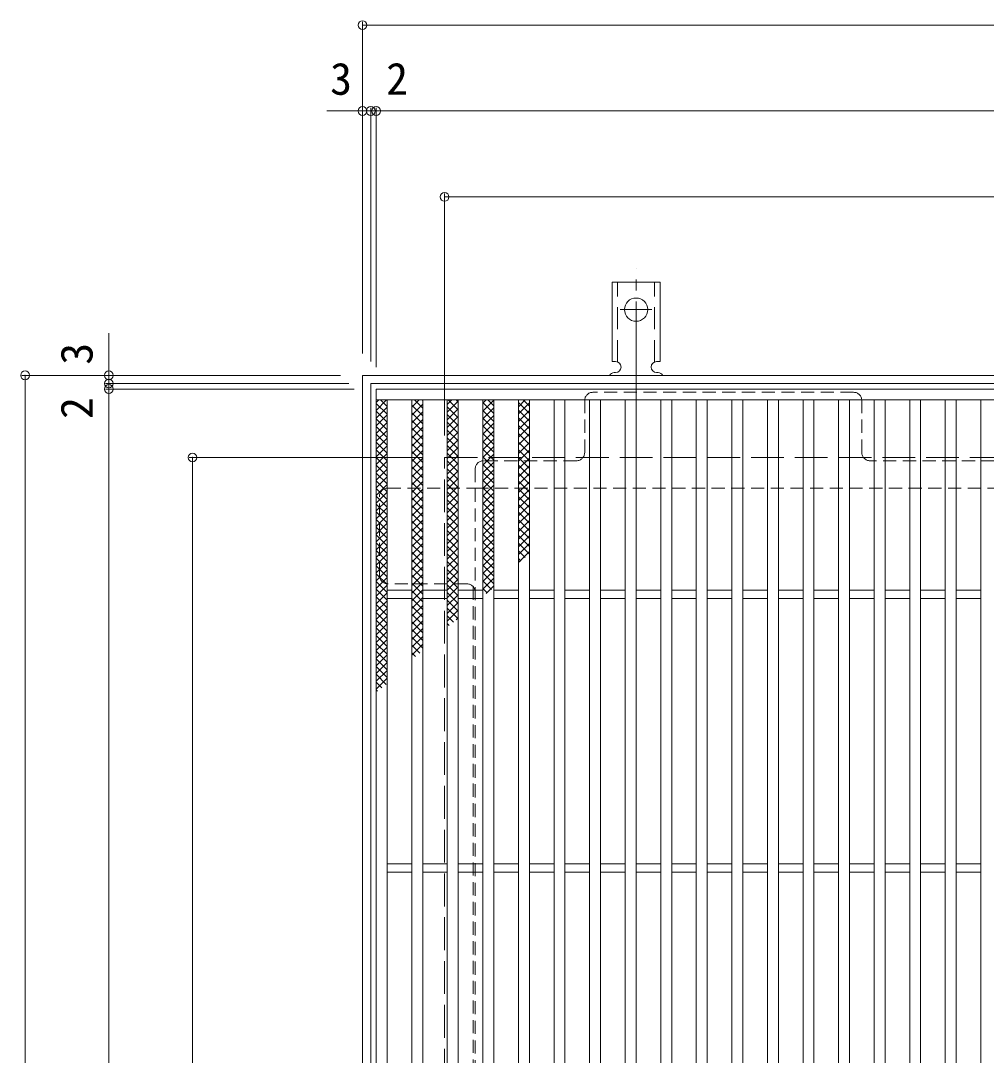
# Model space of a CAD drawing. Units: millimetres at full size, sheet at 1:4; details may follow other scales. Extents: x -912 to 1076, y -781 to 765.
# Drawn here: x -899.7 to -546.7, y 374.7 to 752.7 of the extents above; entities that cross this region are included whole.
import ezdxf
from ezdxf.enums import TextEntityAlignment as Align

# ---------------------------------------------------------------- set-up
doc = ezdxf.new("R2010")
doc.units = ezdxf.units.MM
doc.header["$LTSCALE"] = 4
doc.header["$PDMODE"] = 32
doc.header["$PDSIZE"] = 3.2
for name, pattern in [('CHAIN2', [12, 9, -1, 1, -1]), ('DASHED1', [1.8, 1.2, -0.6]), ('DASHED2', [3, 2, -1]), ('DASHED3', [4, 3, -1])]:
    doc.linetypes.add(name, pattern=pattern)
for name, color, linetype, lineweight in [('A-1_躯体', 2, 'Continuous', 9), ('A-2_仕上', 3, 'Continuous', 9), ('A-4_その他', 7, 'Continuous', 9), ('A-7_ハッチ', 2, 'Continuous', 9), ('A-9_ｸｳﾁｮｳｷ', 6, 'Continuous', 9), ('A-A_ﾊｯﾁ-ﾜｸ', 3, 'Continuous', 9)]:
    doc.layers.add(name, color=color, linetype=linetype, lineweight=lineweight)
doc.styles.add('ＭＳ ゴシック', font='')
doc.styles.get('ＭＳ ゴシック').set_extended_font_data('MS Gothic')

msp = doc.modelspace()

# ---------------------------------------------------------------- linework, layer by layer
at = {"layer": 'A-1_躯体'}
for p, q in [((-774.713, 63.162), (-774.713, 623.162)), ((-774.713, 623.162), (-214.713, 623.162)), ((-771.713, 66.162), (-771.713, 620.162)), ((-771.713, 620.162), (-217.713, 620.162))]:
    msp.add_line(p, q, dxfattribs=at)
at = {"layer": 'A-1_躯体', "linetype": 'DASHED3'}
for p, q in [((-744.713, 93.162), (-744.713, 593.161)), ((-744.713, 593.161), (-244.713, 593.161))]:
    msp.add_line(p, q, dxfattribs=at)
at = {"layer": 'A-2_仕上'}
for p, q in [((-769.713, 618.162), (-219.713, 618.162)), ((-769.713, 68.162), (-769.713, 618.162)), ((-769.713, 614.161), (-219.713, 614.161)), ((-765.713, 72.162), (-765.713, 614.161)), ((-756.713, 72.162), (-756.713, 614.161)), ((-752.713, 72.162), (-752.713, 614.161)), ((-743.713, 72.162), (-743.713, 614.161)), ((-739.713, 72.162), (-739.713, 614.161)), ((-730.713, 614.161), (-730.713, 72.162)), ((-726.713, 614.161), (-726.713, 72.162)), ((-717.713, 614.161), (-717.713, 72.162)), ((-713.713, 614.161), (-713.713, 72.162)), ((-704.713, 614.161), (-704.713, 72.162)), ((-700.713, 614.161), (-700.713, 72.162)), ((-691.713, 72.162), (-691.713, 614.161)), ((-687.713, 72.162), (-687.713, 614.161)), ((-678.713, 72.162), (-678.713, 614.161)), ((-674.713, 72.162), (-674.713, 614.161)), ((-665.713, 72.162), (-665.713, 614.161)), ((-661.713, 72.162), (-661.713, 614.161)), ((-652.713, 72.162), (-652.713, 614.161)), ((-648.713, 72.162), (-648.713, 614.161)), ((-639.713, 72.162), (-639.713, 614.161)), ((-635.713, 72.162), (-635.713, 614.161)), ((-626.713, 72.162), (-626.713, 614.161)), ((-622.713, 72.162), (-622.713, 614.161)), ((-613.713, 72.162), (-613.713, 614.161)), ((-609.713, 72.162), (-609.713, 614.161)), ((-600.713, 72.162), (-600.713, 614.161)), ((-596.713, 72.162), (-596.713, 614.161)), ((-587.713, 72.162), (-587.713, 614.161)), ((-583.713, 72.162), (-583.713, 614.161)), ((-574.713, 72.162), (-574.713, 614.161)), ((-570.713, 72.162), (-570.713, 614.161)), ((-561.713, 72.162), (-561.713, 614.161)), ((-557.713, 72.162), (-557.713, 614.161)), ((-548.713, 72.162), (-548.713, 614.161)), ((-765.714, 544.662), (-756.713, 544.662)), ((-752.713, 544.662), (-743.713, 544.662)), ((-739.713, 544.662), (-730.713, 544.662)), ((-726.713, 544.662), (-717.713, 544.662)), ((-713.713, 544.662), (-704.713, 544.662)), ((-700.713, 544.662), (-691.713, 544.662)), ((-687.713, 544.662), (-678.713, 544.662)), ((-674.713, 544.662), (-665.713, 544.662)), ((-661.713, 544.662), (-652.713, 544.662)), ((-648.713, 544.662), (-639.713, 544.662)), ((-635.713, 544.662), (-626.713, 544.662)), ((-622.713, 544.662), (-613.713, 544.662)), ((-609.713, 544.662), (-600.713, 544.662)), ((-596.713, 544.662), (-587.713, 544.662)), ((-583.713, 544.662), (-574.713, 544.662)), ((-570.713, 544.662), (-561.713, 544.662)), ((-557.713, 544.662), (-548.713, 544.662)), ((-765.714, 541.662), (-756.713, 541.662)), ((-752.713, 541.662), (-743.713, 541.662)), ((-739.713, 541.662), (-730.713, 541.662)), ((-726.713, 541.662), (-717.713, 541.662)), ((-713.713, 541.662), (-704.713, 541.662)), ((-700.713, 541.662), (-691.713, 541.662)), ((-687.713, 541.662), (-678.713, 541.662)), ((-674.713, 541.662), (-665.713, 541.662)), ((-661.713, 541.662), (-652.713, 541.662)), ((-648.713, 541.662), (-639.713, 541.662)), ((-635.713, 541.662), (-626.713, 541.662)), ((-622.713, 541.662), (-613.713, 541.662)), ((-609.713, 541.662), (-600.713, 541.662)), ((-596.713, 541.662), (-587.713, 541.662)), ((-583.713, 541.662), (-574.713, 541.662)), ((-570.713, 541.662), (-561.713, 541.662)), ((-557.713, 541.662), (-548.713, 541.662)), ((-765.714, 444.662), (-756.713, 444.662)), ((-752.713, 444.662), (-743.713, 444.662)), ((-739.713, 444.662), (-730.713, 444.662)), ((-726.713, 444.662), (-717.713, 444.662)), ((-713.713, 444.662), (-704.713, 444.662)), ((-700.713, 444.662), (-691.713, 444.662)), ((-687.713, 444.662), (-678.713, 444.662)), ((-674.713, 444.662), (-665.713, 444.662)), ((-661.713, 444.662), (-652.713, 444.662)), ((-648.713, 444.662), (-639.713, 444.662)), ((-635.713, 444.662), (-626.713, 444.662)), ((-622.713, 444.662), (-613.713, 444.662)), ((-609.713, 444.662), (-600.713, 444.662)), ((-596.713, 444.662), (-587.713, 444.662)), ((-583.713, 444.662), (-574.713, 444.662)), ((-570.713, 444.662), (-561.713, 444.662)), ((-557.713, 444.662), (-548.713, 444.662)), ((-765.714, 441.662), (-756.713, 441.662)), ((-752.713, 441.662), (-743.713, 441.662)), ((-739.713, 441.662), (-730.713, 441.662)), ((-726.713, 441.662), (-717.713, 441.662)), ((-713.713, 441.662), (-704.713, 441.662)), ((-700.713, 441.662), (-691.713, 441.662)), ((-687.713, 441.662), (-678.713, 441.662)), ((-674.713, 441.662), (-665.713, 441.662)), ((-661.713, 441.662), (-652.713, 441.662)), ((-648.713, 441.662), (-639.713, 441.662)), ((-635.713, 441.662), (-626.713, 441.662)), ((-622.713, 441.662), (-613.713, 441.662)), ((-609.713, 441.662), (-600.713, 441.662)), ((-596.713, 441.662), (-587.713, 441.662)), ((-583.713, 441.662), (-574.713, 441.662)), ((-570.713, 441.662), (-561.713, 441.662)), ((-557.713, 441.662), (-548.713, 441.662))]:
    msp.add_line(p, q, dxfattribs=at)
at = {"layer": 'A-4_その他'}
for p, q in [((-774.713, 752.325), (-774.713, 631.162)), ((-774.713, 751.125), (-214.713, 751.125)), ((-787.728, 719.736), (-771.713, 719.736)), ((-771.713, 720.936), (-771.713, 628.162)), ((-771.713, 719.736), (-769.713, 719.736)), ((-769.713, 720.936), (-769.713, 626.162)), ((-769.713, 719.736), (-219.713, 719.736)), ((-744.713, 689.548), (-744.713, 601.161)), ((-744.713, 688.348), (-244.713, 688.348)), ((-867.449, 620.162), (-867.449, 638.597)), ((-899.254, 623.162), (-782.713, 623.162)), ((-898.054, 63.162), (-898.054, 623.162)), ((-868.649, 620.162), (-779.713, 620.162)), ((-867.449, 618.162), (-867.449, 620.162)), ((-868.649, 618.162), (-777.713, 618.162)), ((-867.449, 68.162), (-867.449, 618.162)), ((-838.044, 593.161), (-752.713, 593.161)), ((-836.844, 593.161), (-836.844, 93.162))]:
    msp.add_line(p, q, dxfattribs=at)
for p in [(-774.713, 751.125), (-774.713, 719.736), (-771.713, 719.736), (-769.713, 719.736), (-744.713, 688.348), (-898.054, 623.162), (-867.449, 623.162), (-867.449, 620.162), (-867.449, 618.162), (-836.844, 593.161)]:
    msp.add_point(p, dxfattribs=at)
at = {"layer": 'A-7_ハッチ', "linetype": 'DASHED1'}
for p, q in [((-595.213, 616.966), (-690.512, 616.966)), ((-693.512, 594.966), (-693.512, 613.966)), ((-592.213, 594.966), (-592.213, 613.966)), ((-696.512, 591.966), (-730.513, 591.966)), ((-529.213, 591.966), (-589.213, 591.966)), ((-733.513, 588.966), (-733.513, 97.359)), ((-768.516, 549.965), (-768.516, 578.966)), ((-765.516, 581.966), (-733.513, 581.966)), ((-733.513, 581.966), (-255.913, 581.966)), ((-736.513, 546.965), (-765.516, 546.965)), ((-734.313, 546.004), (-734.313, 361.623))]:
    msp.add_line(p, q, dxfattribs=at)
for centre, start, end in [((-690.512, 613.966), 90, 180), ((-595.213, 613.966), 0, 90), ((-696.512, 594.966), 270, 0), ((-589.213, 594.966), 180, 270), ((-730.513, 588.966), 90, 180), ((-765.516, 578.966), 90, 180), ((-765.516, 549.965), 180, 270), ((-736.513, 543.965), 0, 90)]:
    msp.add_arc(centre, 3, start, end, dxfattribs=at)
at = {"layer": 'A-9_ｸｳﾁｮｳｷ'}
for p, q in [((-769.713, 613.2), (-768.751, 614.162)), ((-769.713, 610.371), (-765.923, 614.162)), ((-769.713, 612.923), (-765.713, 608.923)), ((-768.124, 614.162), (-765.713, 611.752)), ((-756.713, 611.485), (-754.037, 614.162)), ((-756.713, 608.657), (-752.713, 612.658)), ((-755.725, 614.162), (-752.713, 611.149)), ((-752.896, 614.162), (-752.713, 613.979)), ((-743.713, 612.554), (-742.104, 614.162)), ((-743.713, 609.726), (-739.713, 613.725)), ((-743.373, 614.162), (-739.713, 610.502)), ((-740.544, 614.162), (-739.713, 613.33)), ((-730.713, 612.945), (-729.496, 614.162)), ((-730.713, 610.116), (-726.712, 614.116)), ((-730.713, 613.177), (-726.712, 609.177)), ((-728.868, 614.162), (-726.712, 612.005)), ((-717.715, 613.262), (-713.715, 609.263)), ((-717.715, 609.088), (-713.715, 613.089)), ((-717.713, 611.712), (-715.264, 614.161)), ((-715.988, 614.161), (-713.713, 611.886)), ((-769.713, 607.543), (-765.713, 611.544)), ((-769.713, 610.095), (-765.713, 606.094)), ((-769.713, 604.715), (-765.713, 608.715)), ((-756.713, 612.322), (-752.713, 608.321)), ((-756.713, 605.829), (-752.713, 609.829)), ((-756.713, 609.492), (-752.713, 605.493)), ((-743.713, 611.674), (-739.713, 607.674)), ((-743.713, 606.897), (-739.713, 610.897)), ((-743.713, 608.845), (-739.713, 604.846)), ((-730.713, 607.288), (-726.712, 611.288)), ((-730.713, 610.349), (-726.712, 606.349)), ((-717.715, 610.434), (-713.715, 606.434)), ((-717.715, 606.26), (-713.715, 610.26)), ((-769.713, 607.267), (-765.713, 603.266)), ((-769.713, 601.887), (-765.713, 605.886)), ((-756.713, 603.001), (-752.713, 607.001)), ((-756.713, 606.665), (-752.713, 602.665)), ((-743.713, 604.069), (-739.713, 608.068)), ((-743.713, 606.016), (-739.713, 602.017)), ((-743.713, 601.24), (-739.713, 605.239)), ((-730.713, 604.459), (-726.712, 608.46)), ((-730.713, 607.521), (-726.712, 603.521)), ((-730.713, 601.631), (-726.712, 605.631)), ((-717.715, 607.606), (-713.715, 603.605)), ((-717.715, 603.432), (-713.715, 607.431)), ((-717.715, 604.777), (-713.715, 600.777)), ((-769.713, 604.438), (-765.713, 600.438)), ((-769.713, 599.058), (-765.713, 603.058)), ((-769.713, 601.61), (-765.713, 597.61)), ((-756.713, 600.172), (-752.713, 604.173)), ((-756.713, 603.837), (-752.713, 599.836)), ((-756.713, 597.344), (-752.713, 601.344)), ((-756.713, 601.008), (-752.713, 597.008)), ((-743.713, 603.188), (-739.713, 599.188)), ((-743.713, 598.412), (-739.713, 602.411)), ((-730.713, 604.693), (-726.712, 600.692)), ((-730.713, 598.803), (-726.712, 602.803)), ((-730.713, 601.864), (-726.712, 597.864)), ((-717.715, 600.603), (-713.715, 604.603)), ((-717.715, 601.948), (-713.715, 597.949)), ((-717.715, 597.775), (-713.715, 601.775)), ((-769.713, 596.23), (-765.713, 600.23)), ((-769.713, 598.781), (-765.713, 594.781)), ((-769.713, 593.402), (-765.713, 597.401)), ((-756.713, 594.515), (-752.713, 598.516)), ((-756.713, 598.179), (-752.713, 594.179)), ((-743.713, 600.359), (-739.713, 596.36)), ((-743.713, 595.583), (-739.713, 599.583)), ((-743.713, 597.531), (-739.713, 593.532)), ((-730.713, 595.974), (-726.712, 599.974)), ((-730.713, 599.035), (-726.712, 595.036)), ((-717.713, 598.774), (-713.712, 594.775)), ((-717.713, 594.6), (-713.712, 598.601)), ((-769.713, 595.953), (-765.713, 591.953)), ((-769.713, 590.573), (-765.713, 594.572)), ((-756.713, 591.687), (-752.713, 595.687)), ((-756.713, 595.351), (-752.713, 591.351)), ((-743.713, 592.755), (-739.713, 596.755)), ((-743.713, 594.703), (-739.713, 590.703)), ((-743.713, 589.926), (-739.713, 593.926)), ((-730.713, 593.146), (-726.712, 597.146)), ((-730.713, 596.207), (-726.712, 592.207)), ((-730.713, 590.317), (-726.712, 594.317)), ((-717.713, 595.946), (-713.712, 591.945)), ((-717.713, 591.772), (-713.712, 595.772)), ((-769.713, 593.124), (-765.713, 589.125)), ((-769.713, 587.744), (-765.713, 591.745)), ((-769.713, 590.296), (-765.713, 586.296)), ((-756.713, 588.859), (-752.713, 592.859)), ((-756.713, 592.523), (-752.713, 588.523)), ((-756.713, 586.031), (-752.713, 590.029)), ((-756.713, 589.695), (-752.713, 585.695)), ((-743.713, 591.875), (-739.713, 587.874)), ((-743.713, 587.097), (-739.713, 591.098)), ((-730.713, 593.379), (-726.712, 589.379)), ((-730.713, 587.489), (-726.712, 591.489)), ((-730.713, 590.55), (-726.712, 586.55)), ((-717.713, 593.118), (-713.712, 589.117)), ((-717.713, 588.944), (-713.712, 592.943)), ((-717.713, 590.289), (-713.712, 586.289)), ((-717.713, 586.115), (-713.712, 590.115)), ((-769.713, 584.916), (-765.713, 588.916)), ((-769.713, 587.467), (-765.713, 583.468)), ((-769.713, 582.088), (-765.713, 586.087)), ((-756.713, 583.202), (-752.713, 587.202)), ((-756.713, 586.866), (-752.713, 582.866)), ((-743.713, 589.046), (-739.713, 585.046)), ((-743.713, 584.269), (-739.713, 588.269)), ((-743.713, 586.217), (-739.713, 582.218)), ((-730.713, 584.661), (-726.712, 588.66)), ((-730.713, 587.722), (-726.712, 583.722)), ((-717.713, 587.46), (-713.712, 583.461)), ((-717.713, 583.286), (-713.712, 587.287)), ((-769.713, 584.639), (-765.713, 580.639)), ((-769.713, 579.259), (-765.713, 583.259)), ((-756.713, 580.373), (-752.713, 584.373)), ((-756.713, 584.037), (-752.713, 580.037)), ((-743.713, 581.441), (-739.713, 585.441)), ((-743.713, 583.389), (-739.713, 579.389)), ((-743.713, 578.612), (-739.713, 582.613)), ((-730.713, 581.833), (-726.712, 585.832)), ((-730.713, 584.893), (-726.712, 580.893)), ((-730.713, 579.004), (-726.712, 583.004)), ((-717.713, 584.473), (-713.712, 580.473)), ((-717.713, 580.299), (-713.712, 584.3)), ((-769.713, 581.81), (-765.713, 577.81)), ((-769.713, 576.431), (-765.713, 580.431)), ((-769.713, 578.982), (-765.713, 574.982)), ((-756.713, 577.545), (-752.713, 581.545)), ((-756.713, 581.209), (-752.713, 577.209)), ((-756.713, 574.717), (-752.713, 578.716)), ((-756.713, 578.38), (-752.713, 574.381)), ((-743.713, 580.561), (-739.713, 576.561)), ((-743.713, 575.784), (-739.713, 579.784)), ((-730.713, 582.065), (-726.712, 578.065)), ((-730.713, 576.175), (-726.712, 580.176)), ((-730.713, 579.236), (-726.712, 575.236)), ((-717.713, 581.645), (-713.712, 577.645)), ((-717.713, 577.471), (-713.712, 581.471)), ((-717.713, 578.816), (-713.712, 574.817)), ((-717.713, 574.642), (-713.712, 578.643)), ((-769.713, 573.602), (-765.713, 577.602)), ((-769.713, 576.153), (-765.713, 572.154)), ((-769.713, 570.774), (-765.713, 574.774)), ((-756.713, 571.888), (-752.713, 575.888)), ((-756.713, 575.552), (-752.713, 571.553)), ((-743.713, 577.733), (-739.713, 573.732)), ((-743.713, 572.955), (-739.713, 576.956)), ((-743.713, 574.904), (-739.713, 570.904)), ((-730.713, 573.347), (-726.712, 577.348)), ((-730.713, 576.408), (-726.712, 572.408)), ((-717.713, 575.988), (-713.712, 571.988)), ((-717.713, 571.814), (-713.712, 575.814)), ((-769.713, 573.325), (-765.713, 569.326)), ((-769.713, 567.945), (-765.713, 571.945)), ((-756.713, 569.059), (-752.713, 573.059)), ((-756.713, 572.724), (-752.713, 568.724)), ((-743.713, 570.127), (-739.713, 574.127)), ((-743.713, 572.076), (-739.713, 568.075)), ((-743.713, 567.298), (-739.713, 571.299)), ((-730.713, 570.519), (-726.712, 574.519)), ((-730.713, 573.579), (-726.712, 569.579)), ((-730.713, 567.69), (-726.712, 571.691)), ((-717.713, 573.16), (-713.712, 569.159)), ((-717.713, 568.986), (-713.712, 572.985)), ((-769.713, 570.497), (-765.713, 566.497)), ((-769.713, 565.117), (-765.713, 569.117)), ((-769.713, 567.669), (-765.713, 563.668)), ((-756.713, 566.231), (-752.713, 570.231)), ((-756.713, 569.895), (-752.713, 565.895)), ((-756.713, 563.403), (-752.713, 567.402)), ((-756.713, 567.066), (-752.713, 563.067)), ((-743.713, 569.247), (-739.713, 565.247)), ((-743.713, 564.47), (-739.713, 568.47)), ((-730.713, 570.751), (-726.712, 566.752)), ((-730.713, 564.862), (-726.712, 568.862)), ((-730.713, 567.923), (-726.712, 563.923)), ((-717.713, 570.331), (-713.712, 566.331)), ((-717.713, 566.157), (-713.712, 570.157)), ((-717.713, 567.502), (-713.712, 563.503)), ((-717.713, 563.329), (-713.712, 567.329)), ((-769.713, 562.289), (-765.713, 566.288)), ((-769.713, 564.84), (-765.713, 560.84)), ((-769.713, 559.46), (-765.713, 563.46)), ((-756.713, 560.574), (-752.713, 564.574)), ((-756.713, 564.238), (-752.713, 560.238)), ((-743.713, 566.419), (-739.713, 562.418)), ((-743.713, 561.642), (-739.713, 565.642)), ((-743.713, 563.59), (-739.713, 559.59)), ((-730.713, 562.033), (-726.712, 566.034)), ((-730.713, 565.095), (-726.712, 561.094)), ((-730.713, 559.205), (-726.712, 563.205)), ((-717.713, 564.674), (-713.712, 560.674)), ((-717.713, 560.501), (-713.712, 564.5)), ((-769.713, 562.011), (-765.713, 558.012)), ((-769.713, 556.631), (-765.713, 560.632)), ((-756.713, 557.746), (-752.713, 561.746)), ((-756.713, 561.41), (-752.713, 557.41)), ((-743.713, 558.813), (-739.713, 562.813)), ((-743.713, 560.762), (-739.713, 556.762)), ((-743.713, 555.985), (-739.713, 559.985)), ((-730.713, 562.267), (-726.712, 558.266)), ((-730.713, 556.377), (-726.712, 560.377)), ((-730.713, 559.438), (-726.712, 555.437)), ((-717.713, 561.846), (-713.712, 557.846)), ((-717.713, 557.672), (-713.712, 561.672)), ((-769.713, 559.183), (-765.713, 555.183)), ((-769.713, 553.803), (-765.713, 557.803)), ((-769.713, 556.355), (-765.713, 552.355)), ((-756.713, 554.917), (-752.713, 558.917)), ((-756.713, 558.581), (-752.713, 554.582)), ((-756.713, 552.088), (-752.713, 556.089)), ((-756.713, 555.753), (-752.713, 551.753)), ((-743.713, 557.933), (-739.713, 553.934)), ((-743.713, 553.157), (-739.713, 557.156)), ((-730.713, 553.549), (-726.712, 557.548)), ((-730.713, 556.61), (-726.712, 552.609)), ((-717.713, 559.017), (-715.256, 556.562)), ((-717.713, 554.843), (-713.712, 558.844)), ((-717.713, 556.189), (-716.845, 555.321)), ((-769.713, 550.975), (-765.713, 554.975)), ((-769.713, 553.526), (-765.713, 549.526)), ((-769.713, 548.146), (-765.713, 552.147)), ((-756.713, 549.261), (-752.713, 553.26)), ((-756.713, 552.924), (-752.713, 548.925)), ((-743.713, 555.105), (-739.713, 551.105)), ((-743.713, 550.328), (-739.713, 554.328)), ((-743.713, 552.277), (-739.713, 548.276)), ((-730.713, 550.72), (-726.712, 554.72)), ((-730.713, 553.781), (-726.712, 549.781)), ((-730.713, 547.891), (-726.712, 551.891)), ((-769.713, 550.698), (-765.713, 546.698)), ((-769.713, 545.318), (-765.713, 549.318)), ((-756.713, 546.432), (-752.713, 550.432)), ((-756.713, 550.096), (-752.713, 546.096)), ((-743.713, 547.499), (-739.713, 551.5)), ((-743.713, 549.448), (-739.713, 545.448)), ((-743.713, 544.671), (-739.713, 548.671)), ((-730.713, 550.953), (-726.712, 546.953)), ((-730.713, 545.063), (-726.712, 549.063)), ((-730.713, 548.124), (-727.551, 544.963)), ((-769.713, 547.87), (-765.713, 543.869)), ((-769.713, 542.49), (-765.713, 546.489)), ((-769.713, 545.041), (-765.713, 541.041)), ((-756.713, 543.604), (-752.713, 547.604)), ((-756.713, 547.268), (-752.713, 543.268)), ((-756.713, 540.775), (-752.713, 544.776)), ((-756.713, 544.44), (-752.713, 540.439)), ((-743.713, 546.619), (-739.713, 542.62)), ((-743.713, 541.843), (-739.713, 545.842)), ((-730.713, 545.296), (-729.14, 543.722)), ((-729.53, 543.418), (-726.712, 546.234)), ((-769.713, 539.661), (-765.713, 543.661)), ((-769.713, 542.212), (-765.713, 538.213)), ((-769.713, 536.833), (-765.713, 540.833)), ((-756.713, 537.947), (-752.713, 541.947)), ((-756.713, 541.611), (-752.713, 537.611)), ((-743.713, 543.791), (-739.713, 539.791)), ((-743.713, 539.014), (-739.713, 543.015)), ((-743.713, 540.963), (-739.713, 536.963)), ((-769.713, 539.384), (-765.713, 535.384)), ((-769.713, 534.004), (-765.713, 538.004)), ((-756.713, 535.118), (-752.713, 539.118)), ((-756.713, 538.782), (-752.713, 534.783)), ((-743.713, 536.186), (-739.713, 540.187)), ((-743.713, 538.135), (-739.846, 534.268)), ((-743.713, 533.358), (-739.713, 537.358)), ((-769.713, 536.556), (-765.713, 532.556)), ((-769.713, 531.176), (-765.713, 535.176)), ((-769.713, 533.727), (-765.713, 529.728)), ((-756.713, 532.29), (-752.713, 536.29)), ((-756.713, 535.954), (-752.713, 531.954)), ((-756.713, 529.462), (-752.713, 533.462)), ((-756.713, 533.126), (-752.713, 529.125)), ((-743.713, 535.307), (-741.434, 533.027)), ((-740.435, 533.807), (-739.713, 534.53)), ((-769.713, 528.347), (-765.713, 532.348)), ((-769.713, 530.899), (-765.713, 526.899)), ((-769.713, 525.519), (-765.713, 529.519)), ((-756.713, 526.633), (-752.713, 530.633)), ((-756.713, 530.297), (-752.713, 526.297)), ((-743.713, 532.478), (-743.022, 531.787)), ((-769.713, 528.071), (-765.713, 524.07)), ((-769.713, 522.691), (-765.713, 526.691)), ((-756.713, 523.805), (-752.713, 527.805)), ((-756.713, 527.469), (-752.713, 523.469)), ((-769.713, 525.243), (-765.713, 521.242)), ((-769.713, 519.862), (-765.713, 523.863)), ((-769.713, 522.414), (-765.713, 518.413)), ((-756.713, 520.976), (-752.713, 524.976)), ((-756.713, 524.64), (-753.729, 521.656)), ((-756.713, 521.812), (-755.316, 520.416)), ((-769.713, 517.034), (-765.713, 521.035)), ((-769.713, 519.586), (-765.713, 515.586)), ((-769.713, 514.206), (-765.713, 518.206)), ((-769.713, 516.757), (-765.713, 512.757)), ((-769.713, 511.377), (-765.713, 515.377)), ((-769.713, 513.929), (-766.023, 510.238)), ((-769.713, 508.549), (-765.713, 512.549)), ((-769.713, 511.1), (-767.611, 508.998)), ((-769.713, 508.272), (-769.2, 507.758))]:
    msp.add_line(p, q, dxfattribs=at)
at = {"layer": 'A-A_ﾊｯﾁ-ﾜｸ', "color": 7, "linetype": 'CHAIN2'}
for p, q in [((-674.712, 614.161), (-674.712, 662.162)), ((-668.936, 647.162), (-680.488, 647.162))]:
    msp.add_line(p, q, dxfattribs=at)
at = {"layer": 'A-A_ﾊｯﾁ-ﾜｸ'}
for p, q in [((-683.462, 628.162), (-683.462, 657.162)), ((-683.462, 657.162), (-665.962, 657.162)), ((-665.962, 628.162), (-665.962, 657.162)), ((-683.462, 628.162), (-682.212, 628.162)), ((-665.962, 628.162), (-667.212, 628.162)), ((-682.208, 624.162), (-682.721, 624.162)), ((-666.713, 624.162), (-667.212, 624.162))]:
    msp.add_line(p, q, dxfattribs=at)
at = {"layer": 'A-A_ﾊｯﾁ-ﾜｸ', "linetype": 'DASHED2'}
for p, q in [((-681.462, 628.016), (-681.462, 657.162)), ((-667.962, 628.016), (-667.962, 657.162))]:
    msp.add_line(p, q, dxfattribs=at)
at = {"layer": 'A-A_ﾊｯﾁ-ﾜｸ'}
msp.add_circle((-674.712, 647.162), 4.25, dxfattribs=at)
for centre, start, end in [((-682.212, 626.162), 270.13329, 90), ((-667.212, 626.162), 90, 270), ((-682.713, 622.162), 90.24162, 150.00072), ((-666.713, 622.162), 29.99951, 89.72403)]:
    msp.add_arc(centre, 2, start, end, dxfattribs=at)

# ---------------------------------------------------------------- texts
at = {"layer": 'A-4_その他', "color": 2, "style": 'ＭＳ ゴシック'}
for s, p in [('3', (-786.547, 722.136)), ('2', (-766.067, 722.136))]:
    msp.add_text(s, height=11.73, dxfattribs=at).set_placement(p, align=Align.BOTTOM_LEFT)
for s, p in [('3', (-869.849, 627.044)), ('2', (-869.849, 607.238))]:
    msp.add_text(s, height=11.73, rotation=90, dxfattribs=at).set_placement(p, align=Align.BOTTOM_LEFT)

doc.saveas('drawing.dxf')
